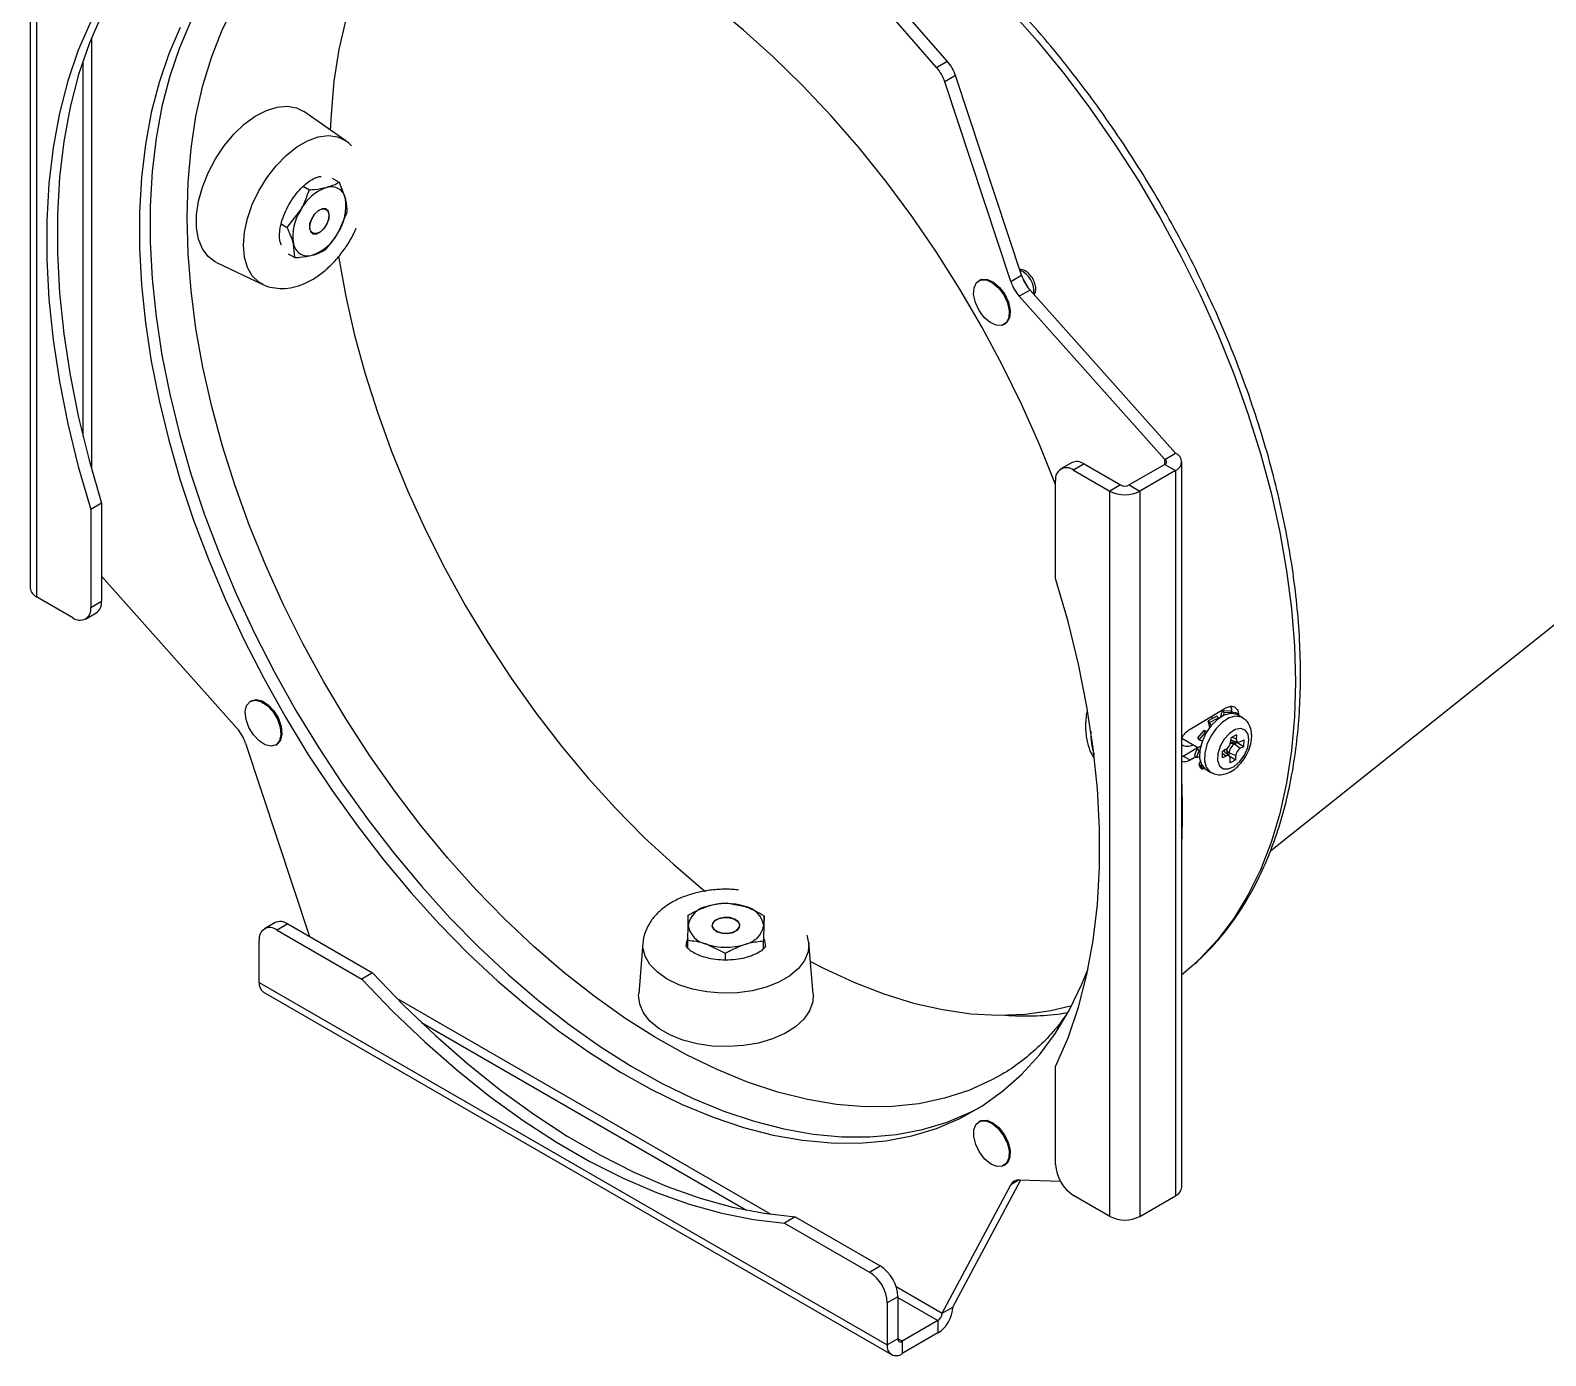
# Model space of a CAD drawing. Extents: x 8 to 113, y 0 to 87.
# Drawn here: x 65.38 to 72.89, y 57.9 to 64.47 of the extents above; entities that cross this region are included whole.
import ezdxf

# ---------------------------------------------------------------- set-up
doc = ezdxf.new("R2010")
doc.units = 0
doc.header["$MEASUREMENT"] = 0
doc.layers.add('OBJECT', color=7, linetype='CONTINUOUS')

msp = doc.modelspace()

# ---------------------------------------------------------------- linework, layer by layer
at = {"layer": 'OBJECT'}
for p, q in [((65.3786, 65.2997), (65.3786, 61.7069)), ((65.4093, 65.2569), (65.4093, 61.6641)), ((69.9211, 64.3173), (69.5643, 64.7257)), ((69.8682, 64.2867), (69.5113, 64.6952)), ((65.6816, 64.4336), (65.6816, 62.2954)), ((65.6392, 64.3188), (65.6392, 62.4592)), ((69.8682, 64.2867), (69.9211, 64.3173)), ((69.9621, 64.2456), (69.9091, 64.215)), ((70.236, 63.2263), (69.9091, 64.215)), ((70.2889, 63.2569), (69.9621, 64.2456)), ((66.9411, 63.9233), (66.7332, 64.0677)), ((66.8747, 63.7372), (66.9085, 63.7177)), ((66.731, 63.6977), (66.7611, 63.6803)), ((66.9085, 63.7177), (66.9393, 63.6361)), ((66.6516, 63.4936), (66.7182, 63.5801)), ((66.9464, 63.5683), (66.9035, 63.4681)), ((66.6218, 63.5108), (66.6516, 63.4936)), ((66.6556, 63.3637), (66.6895, 63.3442)), ((66.6895, 63.3442), (66.6824, 63.412)), ((66.3013, 63.3194), (66.5302, 63.2117)), ((70.0826, 63.2324), (70.0773, 63.2293)), ((70.236, 63.2263), (70.2889, 63.2569)), ((70.2954, 63.2399), (70.3197, 63.1978)), ((70.3311, 63.1837), (70.2782, 63.1531)), ((70.999, 62.3444), (70.2782, 63.1531)), ((71.052, 62.3749), (70.3311, 63.1837)), ((70.2022, 63.0128), (70.2076, 63.0159)), ((70.5369, 62.3281), (70.484, 62.2975)), ((70.5994, 62.3219), (70.5465, 62.2913)), ((70.5994, 62.3219), (70.7797, 62.2178)), ((70.999, 62.3199), (70.8222, 62.2178)), ((70.999, 62.3444), (71.052, 62.3749)), ((70.999, 62.3199), (70.999, 62.3444)), ((70.999, 62.3199), (71.052, 62.2893)), ((71.0827, 58.7393), (71.0827, 62.3321)), ((70.4581, 61.7548), (70.4581, 62.2402)), ((70.5465, 62.2913), (70.7268, 62.1872)), ((71.052, 62.2893), (70.8751, 62.1872)), ((71.052, 62.2893), (71.052, 58.6965)), ((70.7797, 62.2178), (70.7268, 62.1872)), ((70.7268, 58.5944), (70.7268, 62.1872)), ((70.8222, 62.2178), (70.8751, 62.1872)), ((70.8751, 62.1872), (70.8751, 58.5944)), ((71.5223, 60.406), (73.7907, 62.2128)), ((65.731, 62.1271), (65.678, 62.0965)), ((65.678, 62.0965), (65.678, 61.6111)), ((65.731, 62.1271), (65.731, 61.6416)), ((65.731, 61.7658), (66.4024, 61.0125)), ((65.5897, 61.56), (65.4093, 61.6641)), ((65.678, 61.6111), (65.731, 61.6416)), ((65.6522, 61.5538), (65.7051, 61.5844)), ((66.4746, 61.1489), (66.4693, 61.1458)), ((71.2572, 61.073), (71.2139, 61.0499)), ((71.2139, 61.0499), (71.221, 61.0409)), ((71.2222, 61.0173), (71.2139, 61.0499)), ((71.221, 61.0409), (71.2643, 61.0639)), ((71.221, 61.0409), (71.2283, 61.0249)), ((71.2382, 61.0629), (71.2268, 61.0695)), ((71.2643, 61.0639), (71.2572, 61.073)), ((71.2643, 61.0639), (71.2654, 61.0606)), ((71.2756, 61.0677), (71.284, 61.0986)), ((71.284, 61.0986), (71.2913, 61.092)), ((71.3267, 61.0973), (71.284, 61.0986)), ((71.2913, 61.092), (71.2896, 61.0755)), ((71.2913, 61.092), (71.3339, 61.0907)), ((71.3339, 61.0907), (71.3267, 61.0973)), ((71.3339, 61.0907), (71.3327, 61.0862)), ((71.3397, 61.0856), (71.345, 61.0927)), ((71.345, 61.0927), (71.3535, 61.0888)), ((71.3535, 61.0888), (71.3505, 61.083)), ((71.3535, 61.0888), (71.3721, 61.0716)), ((71.3836, 61.065), (71.3596, 61.0789)), ((71.083, 60.9632), (71.1654, 60.9156)), ((71.1929, 61.0015), (71.1612, 60.9653)), ((71.1612, 60.9653), (71.1696, 60.9549)), ((71.1696, 60.9549), (71.2012, 60.991)), ((71.2012, 60.991), (71.1929, 61.0015)), ((71.2083, 60.9972), (71.1929, 61.0015)), ((71.2012, 60.991), (71.2042, 60.9904)), ((71.3255, 60.9653), (71.3249, 60.9445)), ((71.3537, 60.9805), (71.3255, 60.9653)), ((71.3317, 60.9686), (71.3532, 60.9598)), ((71.3537, 60.9805), (71.3532, 60.9598)), ((66.4447, 60.9394), (66.7613, 59.9813)), ((66.5942, 60.9293), (66.5996, 60.9323)), ((71.1583, 60.9101), (71.1462, 60.8771)), ((71.1566, 60.867), (71.1687, 60.9)), ((71.1766, 60.9243), (71.1583, 60.9101)), ((71.1687, 60.9), (71.1583, 60.9101)), ((71.1687, 60.9), (71.1723, 60.9023)), ((71.1696, 60.9549), (71.1846, 60.9497)), ((71.2844, 60.8655), (71.2853, 60.8987)), ((71.2851, 60.8885), (71.3021, 60.875)), ((71.303, 60.9082), (71.2853, 60.8987)), ((71.3182, 60.8748), (71.2938, 60.897)), ((71.2941, 60.8975), (71.2941, 60.8967)), ((71.2954, 60.9013), (71.2963, 60.9086)), ((71.3172, 60.8757), (71.3176, 60.8905)), ((71.3176, 60.8905), (71.3509, 60.8769)), ((71.3303, 60.9548), (71.3286, 60.9538)), ((71.33, 60.9544), (71.3614, 60.9444)), ((71.3446, 60.9354), (71.3573, 60.9422)), ((71.3446, 60.9354), (71.3728, 60.9132)), ((71.3573, 60.9422), (71.3574, 60.9456)), ((71.3573, 60.9422), (71.3904, 60.9227)), ((71.3728, 60.9132), (71.3904, 60.9227)), ((71.3737, 60.9464), (71.3913, 60.9559)), ((71.3904, 60.9227), (71.3913, 60.9559)), ((71.125, 60.8551), (71.0904, 60.8744)), ((71.1521, 60.8713), (71.125, 60.8551)), ((71.1462, 60.8771), (71.1566, 60.867)), ((71.1566, 60.867), (71.1708, 60.8725)), ((71.1745, 60.8483), (71.1668, 60.8337)), ((71.1792, 60.8255), (71.1668, 60.8337)), ((71.1668, 60.8337), (71.1746, 60.8189)), ((71.1746, 60.8189), (71.187, 60.8106)), ((71.1792, 60.8255), (71.1819, 60.8298)), ((71.187, 60.8106), (71.1792, 60.8255)), ((71.187, 60.8106), (71.1923, 60.8161)), ((71.3021, 60.875), (71.2844, 60.8655)), ((71.3176, 60.8754), (71.3503, 60.8561)), ((71.322, 60.8409), (71.3226, 60.8616)), ((71.3503, 60.8561), (71.322, 60.8409)), ((71.3503, 60.8561), (71.3509, 60.8769)), ((71.2031, 60.8078), (71.2271, 60.7939)), ((68.8272, 60.1474), (68.9203, 60.1292)), ((69.0134, 60.0836), (69.0122, 60.0348)), ((69.0134, 60.0445), (69.0134, 60.0836)), ((66.5913, 60.0495), (66.5383, 60.019)), ((66.6538, 60.0433), (66.6008, 60.0128)), ((66.6008, 60.0128), (67.0212, 59.7701)), ((66.6538, 60.0433), (67.0742, 59.8006)), ((68.6359, 59.9612), (68.6372, 60.0373)), ((69.2352, 59.9492), (69.2278, 59.9881)), ((66.5124, 59.7535), (66.5124, 59.9617)), ((68.4138, 59.9492), (68.3927, 59.697)), ((68.6359, 59.9221), (68.6359, 59.9612)), ((68.8221, 59.8974), (68.729, 59.943)), ((69.0109, 59.9195), (69.0109, 59.9587)), ((69.2567, 59.697), (69.2355, 59.9492)), ((68.8221, 59.8642), (68.8221, 59.8974)), ((71.139, 59.8391), (71.0827, 59.7918)), ((67.0742, 59.8006), (67.0212, 59.7701)), ((66.5124, 59.7535), (69.6237, 57.9574)), ((66.5342, 59.7055), (69.6454, 57.9094)), ((67.1953, 59.6736), (69.0468, 58.6048)), ((67.3159, 59.555), (68.9261, 58.6254)), ((70.5181, 59.6022), (70.4855, 59.5976)), ((70.4581, 58.8516), (70.4581, 59.3371)), ((70.2028, 59.3048), (70.1887, 59.2964)), ((70.0826, 59.066), (70.0773, 59.0629)), ((70.2022, 58.8464), (70.2076, 58.8495)), ((69.8959, 58.1146), (70.236, 58.7507)), ((69.9489, 58.1451), (70.2855, 58.7748)), ((70.2782, 58.7751), (70.236, 58.7507)), ((70.2782, 58.7751), (70.4818, 58.7684)), ((70.7268, 58.5944), (70.5465, 58.6985)), ((70.8751, 58.5944), (71.052, 58.6965)), ((69.1679, 58.592), (69.1149, 58.5614)), ((69.1149, 58.5614), (69.5353, 58.3187)), ((69.1679, 58.592), (69.5883, 58.3493)), ((69.5353, 58.3187), (69.5883, 58.3493)), ((69.6767, 58.1962), (69.6237, 58.1656)), ((69.6676, 58.2464), (69.8959, 58.1146)), ((69.6767, 58.1962), (69.6767, 57.988)), ((69.6767, 58.1922), (69.8747, 58.0778)), ((69.6237, 58.1656), (69.6237, 57.9574)), ((69.8959, 58.1146), (69.9489, 58.1451)), ((69.8747, 58.0778), (69.6979, 57.9757)), ((69.8747, 58.0778), (69.8747, 58.0167)), ((69.6767, 57.988), (69.6237, 57.9574)), ((69.6979, 57.9757), (69.6767, 57.988)), ((69.8747, 58.0167), (69.6979, 57.9146)), ((69.6979, 57.9757), (69.6979, 57.9146))]:
    msp.add_line(p, q, dxfattribs=at)
at = {"layer": 'OBJECT', "flags": 128}
for points in [[(67.3228, 65.2081), (67.2511, 65.1327), (67.1717, 65.0312), (67.1007, 64.9192), (67.0386, 64.797), (66.9856, 64.6652), (66.9419, 64.5244), (66.9077, 64.3751), (66.8831, 64.2181), (66.8683, 64.0539), (66.8648, 63.9763)], [(66.1549, 63.5443), (66.1599, 63.7178), (66.1747, 63.8849), (66.1994, 64.0448), (66.2337, 64.1969), (66.2776, 64.3405), (66.3309, 64.4751), (66.3933, 64.6001), (66.4647, 64.715), (66.5446, 64.8192), (66.6328, 64.9123), (66.7289, 64.994), (66.8325, 65.064), (66.8582, 65.0788)], [(70.4581, 62.2169), (70.4566, 62.2208), (70.3777, 62.4186), (70.2905, 62.6151), (70.1955, 62.8095), (70.0931, 63.0009), (69.9835, 63.1886), (69.8674, 63.3719), (69.7451, 63.5499), (69.6172, 63.7221), (69.4841, 63.8877), (69.3464, 64.0459), (69.2046, 64.1963), (69.0594, 64.3382), (68.9113, 64.471), (68.7609, 64.5942), (68.6087, 64.7073), (68.5039, 64.7786)], [(70.2297, 64.5735), (70.3672, 64.4177), (70.5001, 64.2545), (70.628, 64.0846), (70.7503, 63.9086), (70.8664, 63.7274), (70.976, 63.5415), (71.0786, 63.3519), (71.1737, 63.1592), (71.261, 62.9643), (71.3401, 62.768), (71.4107, 62.5711), (71.4724, 62.3743), (71.5251, 62.1785), (71.5686, 61.9846), (71.6025, 61.7932), (71.6269, 61.6052), (71.6415, 61.4214), (71.6464, 61.2425), (71.6415, 61.0692), (71.6269, 60.9023), (71.6025, 60.7424), (71.5686, 60.5902), (71.5251, 60.4464), (71.4724, 60.3115), (71.4107, 60.186), (71.3401, 60.0706), (71.261, 59.9656), (71.1737, 59.8714), (71.139, 59.8391)], [(65.678, 64.5142), (65.6164, 64.3722), (65.5647, 64.2203), (65.523, 64.0591), (65.4917, 63.8894), (65.4707, 63.7117), (65.4602, 63.5268), (65.4602, 63.3355), (65.4707, 63.1385), (65.4917, 62.9366), (65.523, 62.7306), (65.5647, 62.5214), (65.6164, 62.3097), (65.678, 62.0965)], [(65.731, 64.5448), (65.6694, 64.4028), (65.6176, 64.2509), (65.576, 64.0897), (65.5446, 63.92), (65.5236, 63.7423), (65.5131, 63.5574), (65.5131, 63.3661), (65.5236, 63.1691), (65.5446, 62.9672), (65.576, 62.7612), (65.6176, 62.5519), (65.6694, 62.3403), (65.731, 62.1271)], [(66.1746, 64.5155), (66.1175, 64.3837), (66.0695, 64.2428), (66.0309, 64.0933), (66.0018, 63.9358), (65.9824, 63.771), (65.9726, 63.5995), (65.9726, 63.4221), (65.9824, 63.2393), (66.0018, 63.0521), (66.0309, 62.861), (66.0695, 62.6669), (66.1175, 62.4707), (66.1746, 62.2729), (66.2406, 62.0746), (66.3154, 61.8764), (66.3985, 61.6791), (66.4896, 61.4836), (66.5884, 61.2906), (66.6944, 61.101), (66.8073, 60.9154), (66.9266, 60.7346), (67.0518, 60.5594), (67.1823, 60.3905), (67.3178, 60.2285), (67.4576, 60.074), (67.6012, 59.9278), (67.7479, 59.7904), (67.8973, 59.6624), (68.0486, 59.5442), (68.2013, 59.4363), (68.3548, 59.3393), (68.5085, 59.2534), (68.6617, 59.179), (68.8138, 59.1164), (68.9642, 59.066), (69.1124, 59.0277), (69.2576, 59.0019), (69.3993, 58.9887), (69.537, 58.988), (69.6701, 58.9999), (69.7981, 59.0243), (69.9204, 59.0612), (70.0365, 59.1104), (70.0789, 59.1322)], [(66.1216, 64.4849), (66.0645, 64.3531), (66.0166, 64.2122), (65.978, 64.0627), (65.9489, 63.9052), (65.9294, 63.7404), (65.9197, 63.5689), (65.9197, 63.3915), (65.9294, 63.2087), (65.9489, 63.0215), (65.978, 62.8304), (66.0166, 62.6364), (66.0645, 62.4401), (66.1216, 62.2424), (66.1877, 62.044), (66.2624, 61.8458), (66.3455, 61.6485), (66.4366, 61.453), (66.5354, 61.26), (66.6414, 61.0704), (66.7543, 60.8848), (66.8736, 60.704), (66.9988, 60.5288), (67.1294, 60.3599), (67.2648, 60.1979), (67.4046, 60.0435), (67.5482, 59.8973), (67.6949, 59.7598), (67.8443, 59.6318), (67.9956, 59.5136), (68.1484, 59.4058), (68.3019, 59.3087), (68.4555, 59.2228), (68.6087, 59.1484), (68.7609, 59.0859), (68.9113, 59.0354), (69.0594, 58.9972), (69.2046, 58.9714), (69.3464, 58.9581), (69.4841, 58.9574), (69.6172, 58.9693), (69.7451, 58.9938), (69.8674, 59.0306), (69.9835, 59.0798), (70.0931, 59.1411), (70.1955, 59.2142), (70.2905, 59.2988), (70.3777, 59.3947), (70.4566, 59.5014), (70.527, 59.6184), (70.5887, 59.7455), (70.6192, 59.8206)], [(66.3013, 63.3194), (66.2955, 63.3223), (66.2594, 63.3492), (66.2313, 63.3873), (66.212, 63.4355), (66.2022, 63.4921), (66.2022, 63.5554), (66.212, 63.6234), (66.2313, 63.6938), (66.2594, 63.7644), (66.2955, 63.8329), (66.3383, 63.8971), (66.3866, 63.955), (66.4388, 64.0046), (66.4931, 64.0445), (66.5479, 64.0733), (66.6013, 64.09), (66.6517, 64.0943), (66.6975, 64.0858), (66.7332, 64.0677)], [(66.5301, 63.2117), (66.5108, 63.2229), (66.4784, 63.2536), (66.4545, 63.2953), (66.4398, 63.3465), (66.4349, 63.4053), (66.4398, 63.4699), (66.4545, 63.538), (66.4784, 63.6073), (66.5108, 63.6754), (66.5504, 63.7401), (66.5961, 63.7991), (66.6461, 63.8503), (66.6989, 63.8922), (66.7526, 63.9232), (66.8053, 63.9422), (66.8554, 63.9487), (66.901, 63.9425), (66.94, 63.9241)], [(70.1887, 59.2964), (70.1415, 59.2703), (70.0275, 59.2186), (69.9072, 59.1793), (69.781, 59.1526), (69.6495, 59.1387), (69.5132, 59.1375), (69.3728, 59.1491), (69.2287, 59.1734), (69.0817, 59.2103), (68.9323, 59.2597), (68.7811, 59.3213), (68.6288, 59.395), (68.476, 59.4803), (68.3234, 59.577), (68.1716, 59.6846), (68.0212, 59.8027), (67.8729, 59.9307), (67.7273, 60.0682), (67.585, 60.2146), (67.4465, 60.3692), (67.3126, 60.5314), (67.1837, 60.7006), (67.0604, 60.876), (66.9431, 61.0568), (66.8325, 61.2424), (66.7289, 61.4319), (66.6328, 61.6245), (66.5446, 61.8195), (66.4647, 62.016), (66.3933, 62.2133), (66.3309, 62.4104), (66.2776, 62.6065), (66.2337, 62.8008), (66.1994, 62.9926), (66.1747, 63.1809), (66.1599, 63.3651), (66.1549, 63.5443)], [(66.7977, 63.4622), (66.8167, 63.4715), (66.8348, 63.4888), (66.8492, 63.5114), (66.8578, 63.536), (66.8593, 63.5587), (66.8534, 63.5762), (66.841, 63.5858), (66.824, 63.5859), (66.8051, 63.5767), (66.787, 63.5594), (66.7725, 63.5368), (66.7639, 63.5122), (66.7624, 63.4894), (66.7683, 63.4719), (66.7807, 63.4624), (66.7977, 63.4622)], [(66.7974, 63.4634), (66.7807, 63.4636), (66.7685, 63.473), (66.7626, 63.4902), (66.7641, 63.5126), (66.7726, 63.5369), (66.7868, 63.5592), (66.8047, 63.5762), (66.8234, 63.5853), (66.8401, 63.5852), (66.8523, 63.5758), (66.8581, 63.5585), (66.8567, 63.5361), (66.8482, 63.5119), (66.8339, 63.4896), (66.8161, 63.4725), (66.7974, 63.4634)], [(66.9054, 63.352), (66.9072, 63.3406), (66.9412, 63.1519), (66.9848, 62.9607), (67.0376, 62.7677), (67.0996, 62.5738), (67.1704, 62.3799), (67.2497, 62.1866), (67.3371, 61.995), (67.4324, 61.8058), (67.5351, 61.6198), (67.6447, 61.4378), (67.7608, 61.2606), (67.8829, 61.0889), (68.0105, 60.9235), (68.143, 60.7651), (68.2799, 60.6144), (68.4205, 60.472), (68.5643, 60.3385), (68.7107, 60.2145), (68.7248, 60.2032)], [(70.0785, 63.0828), (70.0604, 63.1219), (70.0519, 63.1609), (70.0539, 63.195), (70.0663, 63.2203), (70.0876, 63.2336), (70.1152, 63.2333), (70.1457, 63.2195), (70.1755, 63.1938), (70.201, 63.1593), (70.2191, 63.1202), (70.2276, 63.0812), (70.2256, 63.0471), (70.2131, 63.0218), (70.1919, 63.0085), (70.1643, 63.0088), (70.1338, 63.0226), (70.104, 63.0483), (70.0785, 63.0828)], [(70.0826, 63.2324), (70.0929, 63.2367), (70.1205, 63.2364), (70.151, 63.2225), (70.1808, 63.1968), (70.2063, 63.1624), (70.2244, 63.1233), (70.233, 63.0843), (70.2309, 63.0501), (70.2185, 63.0249), (70.2076, 63.0159)], [(70.4581, 59.3371), (70.5197, 59.4791), (70.5714, 59.631), (70.6131, 59.7922), (70.6445, 59.9619), (70.6655, 60.1396), (70.676, 60.3245), (70.676, 60.5158), (70.6655, 60.7128), (70.6445, 60.9147), (70.6131, 61.1207), (70.5714, 61.33), (70.5197, 61.5416), (70.4581, 61.7548)], [(66.4611, 61.0171), (66.4472, 61.0567), (66.4435, 61.094), (66.4504, 61.1245), (66.4672, 61.1445), (66.4918, 61.1516), (66.5211, 61.145), (66.5518, 61.1254), (66.58, 61.0952), (66.6024, 61.058), (66.6163, 61.0184), (66.62, 60.981), (66.613, 60.9505), (66.5963, 60.9305), (66.5717, 60.9234), (66.5424, 60.9301), (66.5117, 60.9497), (66.4835, 60.9799), (66.4611, 61.0171)], [(66.4746, 61.1489), (66.4971, 61.1547), (66.5265, 61.1481), (66.5571, 61.1284), (66.5854, 61.0982), (66.6078, 61.0611), (66.6217, 61.0214), (66.6253, 60.9841), (66.6184, 60.9536), (66.6016, 60.9336), (66.5996, 60.9323)], [(71.125, 61.0086), (71.2822, 61.1026), (71.2987, 61.1124)], [(71.3596, 61.0789), (71.3531, 61.082), (71.3251, 61.086), (71.2932, 61.0772), (71.2602, 61.0566), (71.2291, 61.0259), (71.2027, 60.9879), (71.1832, 60.9459), (71.1725, 60.9037), (71.1714, 60.865), (71.1801, 60.8332), (71.1978, 60.8113), (71.2031, 60.8078)], [(71.3832, 61.0652), (71.3771, 61.0682), (71.3491, 61.0721), (71.3172, 61.0634), (71.2842, 61.0427), (71.2532, 61.012), (71.2267, 60.974), (71.2073, 60.932), (71.1965, 60.8898), (71.1955, 60.8511), (71.2041, 60.8194), (71.2218, 60.7974), (71.2273, 60.7939)], [(71.416, 60.9528), (71.4116, 60.9831), (71.3973, 61.0036), (71.375, 61.0115), (71.3476, 61.0058), (71.319, 60.9873), (71.2928, 60.9584), (71.2728, 60.9231), (71.2616, 60.8861), (71.2607, 60.8524), (71.2702, 60.8266), (71.2888, 60.8122), (71.3141, 60.811), (71.3426, 60.8233), (71.3704, 60.8474), (71.3939, 60.8801), (71.4098, 60.9169), (71.416, 60.9528)], [(71.3532, 60.9598), (71.3534, 60.9552), (71.3545, 60.9511), (71.3564, 60.9479), (71.3589, 60.9455), (71.362, 60.9442), (71.3656, 60.9439), (71.3696, 60.9446), (71.3737, 60.9464)], [(71.0904, 60.8744), (71.1443, 60.9066), (71.1623, 60.9173)], [(71.3252, 60.9572), (71.327, 60.9558), (71.33, 60.9544)], [(71.3226, 60.8616), (71.3223, 60.8662), (71.3213, 60.8702), (71.3194, 60.8735), (71.3169, 60.8758), (71.3137, 60.8772), (71.3101, 60.8775), (71.3062, 60.8768), (71.3021, 60.875)], [(68.8585, 60.0014), (68.8789, 60.0115), (68.8911, 60.0253), (68.8932, 60.0408), (68.8848, 60.0556), (68.8673, 60.0674), (68.8433, 60.0744), (68.8165, 60.0756), (68.7909, 60.0708), (68.7704, 60.0607), (68.7582, 60.0468), (68.7562, 60.0313), (68.7645, 60.0166), (68.782, 60.0048), (68.806, 59.9977), (68.8329, 59.9965), (68.8585, 60.0014)], [(68.858, 60.0013), (68.8328, 59.9965), (68.8063, 59.9977), (68.7826, 60.0046), (68.7654, 60.0163), (68.7572, 60.0308), (68.7592, 60.0461), (68.7712, 60.0598), (68.7914, 60.0697), (68.8166, 60.0745), (68.843, 60.0733), (68.8667, 60.0664), (68.884, 60.0547), (68.8922, 60.0402), (68.8901, 60.0249), (68.8781, 60.0112), (68.858, 60.0013)], [(69.2355, 59.9492), (69.2356, 59.9487), (69.2321, 59.905), (69.2147, 59.8623), (69.184, 59.8222), (69.1411, 59.7861), (69.0875, 59.7551), (69.0248, 59.7303), (68.9554, 59.7126), (68.8815, 59.7026), (68.8057, 59.7005), (68.7305, 59.7066), (68.6585, 59.7205), (68.5922, 59.7418), (68.5338, 59.7698), (68.4853, 59.8036), (68.4484, 59.8418), (68.4242, 59.8834), (68.4138, 59.9268), (68.4139, 59.9502)], [(68.6285, 59.9326), (68.6312, 59.957), (68.6379, 59.9728)], [(69.2432, 59.8576), (69.3089, 59.8235), (69.4585, 59.7541), (69.6068, 59.6966), (69.7532, 59.6514), (69.897, 59.6187), (70.0377, 59.5985), (70.1746, 59.591), (70.3072, 59.5962), (70.4349, 59.614), (70.5378, 59.6388)], [(67.0212, 59.7701), (67.175, 59.6101), (67.3324, 59.4595), (67.4928, 59.3188), (67.6555, 59.1887), (67.8199, 59.0696), (67.9852, 58.962), (68.1509, 58.8663), (68.3163, 58.783), (68.4806, 58.7124), (68.6433, 58.6547), (68.8037, 58.6102), (68.9611, 58.5791), (69.1149, 58.5614)], [(67.0742, 59.8006), (67.228, 59.6407), (67.3854, 59.4901), (67.5458, 59.3494), (67.7085, 59.2193), (67.8728, 59.1001), (68.0382, 58.9925), (68.2039, 58.8969), (68.3692, 58.8136), (68.5336, 58.7429), (68.6963, 58.6853), (68.8566, 58.6408), (69.0141, 58.6096), (69.1679, 58.592)], [(69.2567, 59.697), (69.2545, 59.657), (69.2389, 59.6132), (69.21, 59.5716), (69.1688, 59.5337), (69.1165, 59.5007), (69.0548, 59.4736), (68.9857, 59.4532), (68.9114, 59.4404), (68.8344, 59.4353), (68.757, 59.4384), (68.6818, 59.4493), (68.6112, 59.4678), (68.5475, 59.4933), (68.4927, 59.525), (68.4485, 59.5617), (68.4164, 59.6025), (68.3975, 59.6459), (68.3923, 59.6906), (68.3927, 59.697)], [(70.0813, 58.9118), (70.0622, 58.9506), (70.0524, 58.9898), (70.0531, 59.0248), (70.0643, 59.0514), (70.0846, 59.0663), (70.1115, 59.0677), (70.1419, 59.0555), (70.172, 59.0311), (70.1982, 58.9975), (70.2173, 58.9588), (70.2271, 58.9195), (70.2264, 58.8845), (70.2152, 58.858), (70.1949, 58.8431), (70.168, 58.8417), (70.1376, 58.8539), (70.1075, 58.8782), (70.0813, 58.9118)], [(70.0826, 59.066), (70.0899, 59.0693), (70.1169, 59.0708), (70.1472, 59.0586), (70.1773, 59.0342), (70.2035, 59.0006), (70.2227, 58.9618), (70.2325, 58.9226), (70.2317, 58.8876), (70.2205, 58.861), (70.2076, 58.8495)]]:
    msp.add_lwpolyline(points, dxfattribs=at)
at = {"layer": 'OBJECT'}
for centre, radius, start, end in [((69.7083, 64.1479), 0.2118, 18.49177, 40.98379), ((69.7613, 64.1784), 0.2118, 18.49177, 40.98379), ((66.9248, 63.4729), 0.2327, 109.61678, 152.58016), ((66.8686, 63.6238), 0.0718, 9.92236, 107.7517), ((66.704, 63.5984), 0.2383, 326.83971, 9.10847), ((66.9177, 63.4498), 0.2383, 146.83971, 189.10847), ((66.6969, 63.5752), 0.2327, 289.61681, 332.58014), ((66.7532, 63.4244), 0.0718, 189.92295, 287.75111), ((70.4366, 63.2934), 0.2116, 198.48465, 221.51543), ((70.2413, 63.1796), 0.1092, 351.41523, 68.81112), ((70.4896, 63.3239), 0.2116, 198.48465, 221.51543), ((70.5628, 62.2708), 0.0629, 54.38217, 114.30718), ((70.9944, 62.3321), 0.0131, 290.78519, 69.21675), ((71.0357, 62.3321), 0.0458, 290.78363, 69.21692), ((70.512, 62.249), 0.0546, 50.7965, 189.21402), ((70.801, 62.3304), 0.1612, 242.60993, 297.39026), ((70.801, 62.2587), 0.0461, 242.61112, 297.38952), ((65.4311, 61.7122), 0.0528, 185.69648, 245.62358), ((65.6725, 61.6336), 0.0591, 303.52974, 7.78219), ((65.6242, 61.6023), 0.0546, 230.79657, 9.21418), ((66.4427, 60.9854), 0.1811, 1.63055, 62.45116), ((66.244, 60.8723), 0.2116, 18.48448, 41.51552), ((70.9495, 60.981), 0.3168, 177.0305, 198.25894), ((71.1106, 60.9743), 0.0511, 236.85093, 302.66292), ((71.2853, 60.8876), 0.0126, 47.78068, 78.61874), ((71.2789, 60.9475), 0.0461, 301.50976, 356.33966), ((71.3744, 60.8869), 0.0569, 121.51152, 176.338), ((71.3968, 60.8739), 0.0461, 121.51158, 176.33751), ((67.5427, 60.6), 3.544, 357.27928, 2.72072), ((68.8246, 59.8365), 0.3079, 71.88808, 107.34013), ((68.7529, 60.0141), 0.118, 99.79847, 168.66175), ((68.8996, 60.0171), 0.114, 8.94051, 79.51155), ((66.5663, 59.9705), 0.0546, 50.79673, 189.21379), ((66.6172, 59.9922), 0.0629, 54.38288, 114.30603), ((68.7498, 60.0551), 0.114, 188.94051, 259.51155), ((68.8964, 60.058), 0.118, 279.79843, 348.66178), ((68.8248, 60.2356), 0.3079, 251.88827, 287.33994), ((68.9515, 59.9375), 0.0694, 355.63738, 28.03947), ((66.566, 59.7488), 0.0538, 175.01093, 233.67637), ((70.3127, 61.0158), 1.4286, 265.74616, 276.94872), ((70.65, 58.8603), 0.1921, 182.60541, 237.39459), ((70.2757, 58.7307), 0.0445, 86.74785, 153.26291), ((71.0302, 58.7446), 0.0528, 294.37517, 354.3052), ((70.801, 58.7376), 0.1612, 242.60993, 297.39026), ((69.4848, 58.1875), 0.1921, 2.60558, 57.3945), ((69.4318, 58.1569), 0.1921, 2.60558, 57.3945), ((69.7879, 58.1525), 0.1612, 302.60541, 357.39477), ((69.8499, 58.1167), 0.0461, 302.60499, 357.39565), ((69.6689, 57.9501), 0.0458, 170.78632, 309.20349), ((69.6896, 57.9859), 0.0131, 170.78673, 309.20446)]:
    msp.add_arc(centre, radius, start, end, dxfattribs=at)
for points, knots in [([(71.1476, 59.8455), (71.1772, 59.8735), (71.2367, 59.9299), (71.3168, 60.0269), (71.3899, 60.1331), (71.4551, 60.2487), (71.5122, 60.3731), (71.5608, 60.506), (71.6009, 60.6468), (71.6322, 60.7949), (71.6547, 60.9498), (71.6681, 61.1109), (71.6726, 61.2775), (71.6681, 61.449), (71.6546, 61.6247), (71.6323, 61.804), (71.6012, 61.9862), (71.5614, 62.1706), (71.5132, 62.3567), (71.4568, 62.5436), (71.3923, 62.7308), (71.3199, 62.9175), (71.2401, 63.1031), (71.153, 63.2869), (71.059, 63.4682), (70.9584, 63.6464), (70.8517, 63.8208), (70.7391, 63.9909), (70.6211, 64.1558), (70.4982, 64.3152), (70.3707, 64.4683), (70.2391, 64.6146), (70.1039, 64.7536), (69.9656, 64.8848), (69.8246, 65.0076), (69.6814, 65.1217), (69.5367, 65.2265), (69.3907, 65.3217), (69.2442, 65.4069), (69.0975, 65.4819), (68.9513, 65.5455), (68.8367, 65.5891), (68.7715, 65.6076), (68.7541, 65.6125)], [0, 0, 0, 0, 0.0240536, 0.0483493, 0.0727326, 0.0972152, 0.1217963, 0.1464658, 0.1712081, 0.1960055, 0.2208412, 0.2457005, 0.270572, 0.2954466, 0.3203175, 0.3451815, 0.370037, 0.3948833, 0.4197204, 0.444549, 0.4693698, 0.4941839, 0.5189928, 0.5437975, 0.5685995, 0.5934002, 0.618201, 0.643003, 0.6678075, 0.6926159, 0.7174297, 0.7422501, 0.7670787, 0.7919167, 0.8167652, 0.841625, 0.8664966, 0.8913799, 0.9162739, 0.9411763, 0.9660829, 0.990985, 1, 1, 1, 1]), ([(66.97, 63.8973), (66.9633, 63.9049), (66.9542, 63.9153), (66.9421, 63.9218), (66.9389, 63.9235)], [0, 0, 0, 0, 0.729101, 1, 1, 1, 1]), ([(66.6227, 63.4064), (66.6229, 63.4063), (66.6233, 63.4058), (66.6189, 63.4123), (66.6139, 63.4314), (66.6127, 63.4618), (66.6177, 63.4995), (66.6296, 63.5422), (66.6485, 63.5871), (66.6736, 63.631), (66.7033, 63.6706), (66.7351, 63.7033), (66.7661, 63.7271), (66.7929, 63.7411), (66.8118, 63.7462), (66.8194, 63.7457), (66.819, 63.7458), (66.8188, 63.7458)], [0, 0, 0, 0, 0.037417, 0.105588, 0.177399, 0.246181, 0.315854, 0.387444, 0.460747, 0.535058, 0.609541, 0.683095, 0.755, 0.824935, 0.893647, 0.963593, 1, 1, 1, 1]), ([(66.7182, 63.5801), (66.7195, 63.5823), (66.7378, 63.614), (66.7499, 63.6483), (66.7611, 63.6803)], [0, 0, 0, 0, 0.070205, 1, 1, 1, 1]), ([(66.7611, 63.6803), (66.7691, 63.6809), (66.8001, 63.6829), (66.8268, 63.6882), (66.8467, 63.6922)], [0, 0, 0, 0, 0.257553, 1, 1, 1, 1]), ([(66.8467, 63.6922), (66.8532, 63.694), (66.8775, 63.7007), (66.8954, 63.7105), (66.9085, 63.7177)], [0, 0, 0, 0, 0.268641, 1, 1, 1, 1]), ([(66.9393, 63.6361), (66.9398, 63.6344), (66.946, 63.6092), (66.9462, 63.588), (66.9464, 63.5683)], [0, 0, 0, 0, 0.070196, 1, 1, 1, 1]), ([(66.53, 63.2119), (66.5301, 63.2118), (66.5445, 63.2026), (66.5784, 63.1946), (66.6288, 63.1891), (66.6811, 63.1958), (66.7342, 63.2129), (66.7877, 63.2409), (66.84, 63.2795), (66.8894, 63.3273), (66.9337, 63.3826), (66.9693, 63.4376), (66.9863, 63.4748), (66.9935, 63.4904)], [0, 0, 0, 0, 0.000926, 0.094442, 0.187004, 0.281701, 0.380958, 0.485511, 0.59386, 0.70332, 0.812421, 0.921182, 1, 1, 1, 1]), ([(66.6824, 63.412), (66.682, 63.4138), (66.6754, 63.4391), (66.6631, 63.4673), (66.6516, 63.4936)], [0, 0, 0, 0, 0.070196, 1, 1, 1, 1]), ([(66.9035, 63.4681), (66.9022, 63.4658), (66.8836, 63.4344), (66.8594, 63.407), (66.8369, 63.3815)], [0, 0, 0, 0, 0.0701978, 1, 1, 1, 1]), ([(66.7751, 63.356), (66.7816, 63.3578), (66.8059, 63.3645), (66.8238, 63.3743), (66.8369, 63.3815)], [0, 0, 0, 0, 0.26863, 1, 1, 1, 1]), ([(66.6895, 63.3442), (66.6975, 63.3447), (66.7285, 63.3468), (66.7552, 63.3521), (66.7751, 63.356)], [0, 0, 0, 0, 0.25755, 1, 1, 1, 1]), ([(70.3521, 63.1602), (70.3543, 63.1647), (70.3596, 63.1756), (70.3604, 63.1971), (70.3545, 63.2234), (70.3398, 63.2507), (70.3191, 63.272), (70.2983, 63.2843), (70.2846, 63.2848), (70.2796, 63.285)], [0, 0, 0, 0, 0.095038, 0.230486, 0.392678, 0.565585, 0.740805, 0.905054, 1, 1, 1, 1]), ([(71.2987, 61.1124), (71.3058, 61.1159), (71.3203, 61.1229), (71.3402, 61.1215), (71.3552, 61.1108), (71.3635, 61.0957), (71.3637, 61.0833), (71.3638, 61.0794)], [0, 0, 0, 0, 0.219894, 0.445624, 0.671405, 0.897228, 1, 1, 1, 1]), ([(71.3299, 61.0944), (71.33, 61.0957), (71.331, 61.1061), (71.329, 61.1156), (71.3249, 61.1206), (71.3249, 61.1206)], [0, 0, 0, 0, 0.131688, 0.995278, 1, 1, 1, 1]), ([(70.6145, 61.1001), (70.6124, 61.0903), (70.6057, 61.0575), (70.605, 61.003), (70.6137, 60.9422), (70.6279, 60.8973), (70.6415, 60.8762), (70.6454, 60.8701)], [0, 0, 0, 0, 0.117323, 0.389837, 0.666617, 0.902992, 1, 1, 1, 1]), ([(71.4294, 60.9703), (71.4293, 60.9779), (71.429, 60.9974), (71.4207, 61.0255), (71.4047, 61.051), (71.3892, 61.0604), (71.3826, 61.0644)], [0, 0, 0, 0, 0.196925, 0.504532, 0.790209, 1, 1, 1, 1]), ([(71.083, 60.9632), (71.0859, 60.9682), (71.094, 60.9824), (71.1092, 60.998), (71.1208, 61.0058), (71.125, 61.0086)], [0, 0, 0, 0, 0.258378, 0.7269, 1, 1, 1, 1]), ([(71.2279, 60.7947), (71.2356, 60.7907), (71.2526, 60.7819), (71.2829, 60.782), (71.3147, 60.7908), (71.3463, 60.8096), (71.3762, 60.838), (71.4018, 60.8741), (71.4203, 60.9148), (71.4282, 60.9475), (71.4292, 60.9657), (71.4294, 60.9703)], [0, 0, 0, 0, 0.090337, 0.19889, 0.309863, 0.430569, 0.559745, 0.690346, 0.821492, 0.954959, 1, 1, 1, 1]), ([(71.294, 60.897), (71.294, 60.897), (71.2941, 60.8971), (71.2941, 60.8976), (71.2942, 60.8982), (71.2942, 60.8989), (71.2942, 60.8997), (71.2942, 60.9003), (71.2942, 60.9006)], [0, 0, 0, 0, 0.309766, 0.5576955, 0.6645184, 0.7681863, 0.8772023, 1, 1, 1, 1]), ([(71.295, 60.9039), (71.2946, 60.9019), (71.294, 60.8996), (71.2942, 60.897), (71.2943, 60.8966)], [0, 0, 0, 0, 0.816763, 1, 1, 1, 1]), ([(71.3172, 60.8756), (71.3166, 60.8762), (71.3153, 60.8773), (71.3135, 60.8797), (71.3101, 60.8855), (71.3063, 60.8959), (71.3049, 60.9042), (71.3041, 60.909)], [0, 0, 0, 0, 0.061771, 0.130202, 0.210481, 0.547835, 1, 1, 1, 1]), ([(71.3176, 60.8905), (71.3167, 60.8912), (71.3147, 60.8928), (71.312, 60.8964), (71.3096, 60.9005), (71.3071, 60.9055), (71.3063, 60.9087), (71.3059, 60.9104)], [0, 0, 0, 0, 0.144483, 0.303554, 0.494771, 0.72854, 1, 1, 1, 1]), ([(71.3446, 60.9354), (71.3435, 60.9358), (71.3412, 60.9367), (71.3368, 60.9375), (71.3321, 60.9378), (71.3273, 60.9378), (71.3247, 60.9373), (71.3236, 60.9371)], [0, 0, 0, 0, 0.159739, 0.335587, 0.546996, 0.805431, 1, 1, 1, 1]), ([(71.326, 60.9524), (71.3263, 60.9526), (71.3268, 60.9529), (71.3274, 60.9532), (71.328, 60.9535), (71.3286, 60.9538), (71.329, 60.9541), (71.3292, 60.9542), (71.3291, 60.9543), (71.329, 60.9543)], [0, 0, 0, 0, 0.103786, 0.197167, 0.287243, 0.380802, 0.597701, 0.870477, 1, 1, 1, 1]), ([(71.3573, 60.9422), (71.3565, 60.9425), (71.3549, 60.9431), (71.3519, 60.9435), (71.3453, 60.9439), (71.3364, 60.943), (71.3301, 60.9412), (71.3272, 60.9403)], [0, 0, 0, 0, 0.073827, 0.155615, 0.251539, 0.654744, 1, 1, 1, 1]), ([(71.125, 60.8551), (71.1197, 60.8524), (71.1071, 60.846), (71.091, 60.844), (71.0832, 60.8489), (71.0803, 60.8506)], [0, 0, 0, 0, 0.31832, 0.752146, 1, 1, 1, 1]), ([(71.0827, 60.8704), (71.083, 60.8705), (71.0855, 60.8711), (71.0881, 60.8728), (71.0904, 60.8744)], [0, 0, 0, 0, 0.11199, 1, 1, 1, 1]), ([(68.8876, 60.2108), (68.8785, 60.212), (68.846, 60.2161), (68.7884, 60.2149), (68.7174, 60.2072), (68.649, 60.1908), (68.585, 60.1663), (68.5294, 60.1345), (68.484, 60.0968), (68.4495, 60.0552), (68.4267, 60.0099), (68.415, 59.9742), (68.415, 59.9543), (68.415, 59.9507)], [0, 0, 0, 0, 0.042337, 0.151313, 0.260639, 0.370781, 0.48244, 0.596131, 0.698801, 0.796536, 0.889611, 0.979806, 1, 1, 1, 1]), ([(68.7328, 60.1304), (68.7414, 60.133), (68.7733, 60.1426), (68.8044, 60.1454), (68.8272, 60.1474)], [0, 0, 0, 0, 0.268641, 1, 1, 1, 1]), ([(68.6372, 60.0373), (68.6372, 60.0388), (68.6376, 60.0597), (68.6381, 60.0734), (68.6384, 60.0862)], [0, 0, 0, 0, 0.070204, 1, 1, 1, 1]), ([(68.6384, 60.0862), (68.6464, 60.0908), (68.6771, 60.1088), (68.7091, 60.1212), (68.7328, 60.1304)], [0, 0, 0, 0, 0.257552, 1, 1, 1, 1]), ([(68.9203, 60.1292), (68.9225, 60.1284), (68.954, 60.1174), (68.9848, 60.0999), (69.0134, 60.0836)], [0, 0, 0, 0, 0.070197, 1, 1, 1, 1]), ([(69.0122, 60.0348), (69.0121, 60.0333), (69.0117, 60.012), (69.0113, 59.9844), (69.0109, 59.9587)], [0, 0, 0, 0, 0.070197, 1, 1, 1, 1]), ([(69.0209, 59.9326), (69.0209, 59.9327), (69.0209, 59.9333), (69.0199, 59.9295), (69.0105, 59.9182), (68.9903, 59.9027), (68.9593, 59.8872), (68.9196, 59.8744), (68.8733, 59.866), (68.8233, 59.8631), (68.7731, 59.8663), (68.7262, 59.8753), (68.6862, 59.8888), (68.6557, 59.9048), (68.6366, 59.9203), (68.6287, 59.9313), (68.6286, 59.9322), (68.6286, 59.9326)], [0, 0, 0, 0, 0.010487, 0.08053, 0.146229, 0.21527, 0.284436, 0.35518, 0.427839, 0.501849, 0.576408, 0.650529, 0.723291, 0.794144, 0.863243, 0.932411, 1, 1, 1, 1]), ([(68.729, 59.943), (68.7268, 59.9437), (68.6954, 59.9543), (68.6646, 59.9579), (68.6359, 59.9612)], [0, 0, 0, 0, 0.070197, 1, 1, 1, 1]), ([(68.8221, 59.8974), (68.8301, 59.9021), (68.8608, 59.9201), (68.8928, 59.9325), (68.9165, 59.9417)], [0, 0, 0, 0, 0.2575496, 1, 1, 1, 1]), ([(68.9165, 59.9417), (68.9251, 59.9443), (68.957, 59.9539), (68.9881, 59.9566), (69.0109, 59.9587)], [0, 0, 0, 0, 0.268631, 1, 1, 1, 1]), ([(70.5072, 59.5881), (70.4901, 59.5651), (70.4496, 59.5109), (70.3783, 59.4369), (70.2936, 59.3652), (70.2305, 59.3192), (70.1939, 59.3), (70.1898, 59.2979)], [0, 0, 0, 0, 0.189119, 0.44581, 0.705337, 0.967537, 1, 1, 1, 1])]:
    msp.add_open_spline(points, degree=3, knots=knots, dxfattribs=at)

doc.saveas('drawing.dxf')
